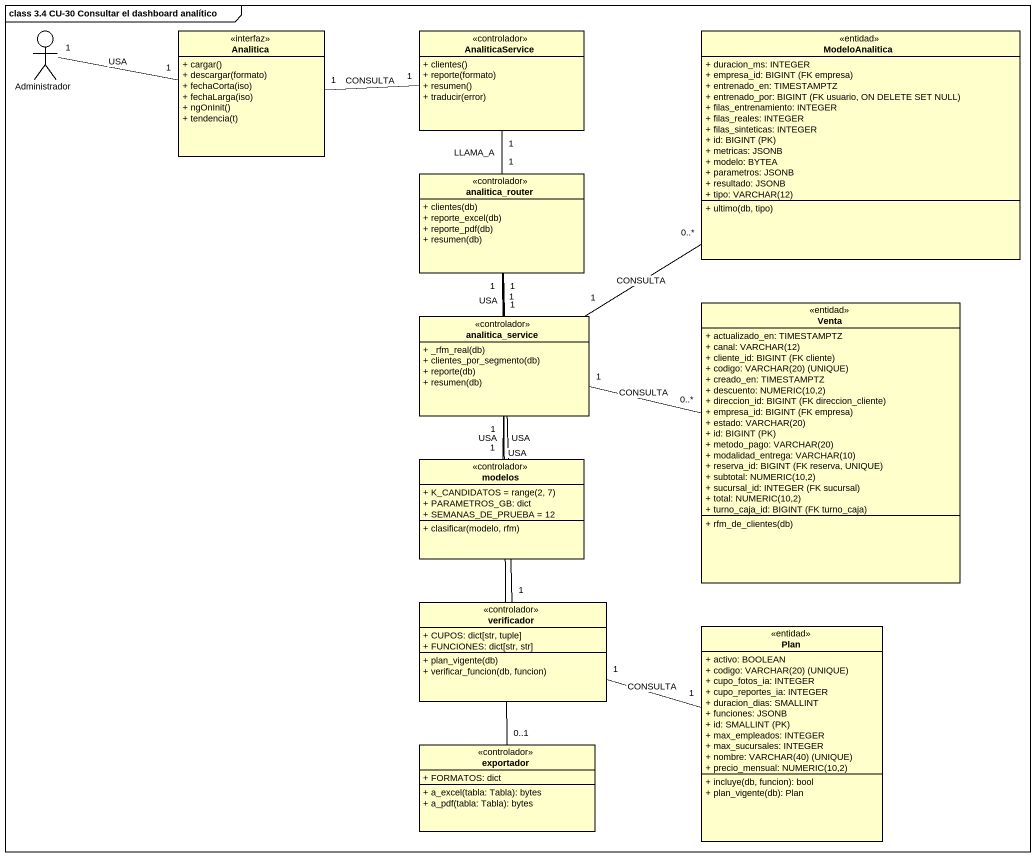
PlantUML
@startuml
mainframe class 3.4 CU-30 Consultar el dashboard analítico
allowmixing
hide circle
hide empty members
skinparam classAttributeIconSize 0
actor Administrador
class Analitica <<interfaz>> {
  + cargar()
  + descargar(formato)
  + fechaCorta(iso)
  + fechaLarga(iso)
  + ngOnInit()
  + tendencia(t)
}
class AnaliticaService <<controlador>> {
  + clientes()
  + reporte(formato)
  + resumen()
  + traducir(error)
}
class ModeloAnalitica <<entidad>> {
  + duracion_ms: INTEGER
  {field} + empresa_id: BIGINT (FK empresa)
  + entrenado_en: TIMESTAMPTZ
  {field} + entrenado_por: BIGINT (FK usuario, ON DELETE SET NULL)
  + filas_entrenamiento: INTEGER
  + filas_reales: INTEGER
  + filas_sinteticas: INTEGER
  {field} + id: BIGINT (PK)
  + metricas: JSONB
  + modelo: BYTEA
  + parametros: JSONB
  + resultado: JSONB
  {field} + tipo: VARCHAR(12)
  + ultimo(db, tipo)
}
class analitica_router <<controlador>> {
  + clientes(db)
  + reporte_excel(db)
  + reporte_pdf(db)
  + resumen(db)
}
class analitica_service <<controlador>> {
  + _rfm_real(db)
  + clientes_por_segmento(db)
  + reporte(db)
  + resumen(db)
}
class Venta <<entidad>> {
  + actualizado_en: TIMESTAMPTZ
  {field} + canal: VARCHAR(12)
  {field} + cliente_id: BIGINT (FK cliente)
  {field} + codigo: VARCHAR(20) (UNIQUE)
  + creado_en: TIMESTAMPTZ
  {field} + descuento: NUMERIC(10,2)
  {field} + direccion_id: BIGINT (FK direccion_cliente)
  {field} + empresa_id: BIGINT (FK empresa)
  {field} + estado: VARCHAR(20)
  {field} + id: BIGINT (PK)
  {field} + metodo_pago: VARCHAR(20)
  {field} + modalidad_entrega: VARCHAR(10)
  {field} + reserva_id: BIGINT (FK reserva, UNIQUE)
  {field} + subtotal: NUMERIC(10,2)
  {field} + sucursal_id: INTEGER (FK sucursal)
  {field} + total: NUMERIC(10,2)
  {field} + turno_caja_id: BIGINT (FK turno_caja)
  + rfm_de_clientes(db)
}
class modelos <<controlador>> {
  {field} + K_CANDIDATOS = range(2, 7)
  + PARAMETROS_GB: dict
  + SEMANAS_DE_PRUEBA = 12
  + clasificar(modelo, rfm)
}
class verificador <<controlador>> {
  + CUPOS: dict[str, tuple]
  + FUNCIONES: dict[str, str]
  + plan_vigente(db)
  + verificar_funcion(db, funcion)
}
class Plan <<entidad>> {
  + activo: BOOLEAN
  {field} + codigo: VARCHAR(20) (UNIQUE)
  + cupo_fotos_ia: INTEGER
  + cupo_reportes_ia: INTEGER
  + duracion_dias: SMALLINT
  + funciones: JSONB
  {field} + id: SMALLINT (PK)
  + max_empleados: INTEGER
  + max_sucursales: INTEGER
  {field} + nombre: VARCHAR(40) (UNIQUE)
  {field} + precio_mensual: NUMERIC(10,2)
  + incluye(db, funcion): bool
  + plan_vigente(db): Plan
}
class exportador <<controlador>> {
  + FORMATOS: dict
  + a_excel(tabla: Tabla): bytes
  + a_pdf(tabla: Tabla): bytes
}
Administrador "1" -right- "1" Analitica : USA
Analitica "1" -right- "1" AnaliticaService : CONSULTA
AnaliticaService "1" -- "1" analitica_router : LLAMA_A
analitica_router "1" -- "1" analitica_service : USA
analitica_router "1" -- "1" verificador : USA
analitica_router "1" -- "0..1" exportador : USA
analitica_service "1" -up- "0..*" ModeloAnalitica : CONSULTA
analitica_service "1" -right- "0..*" Venta : CONSULTA
analitica_service "1" -- "1" modelos : USA
verificador "1" -right- "1" Plan : CONSULTA
@enduml
